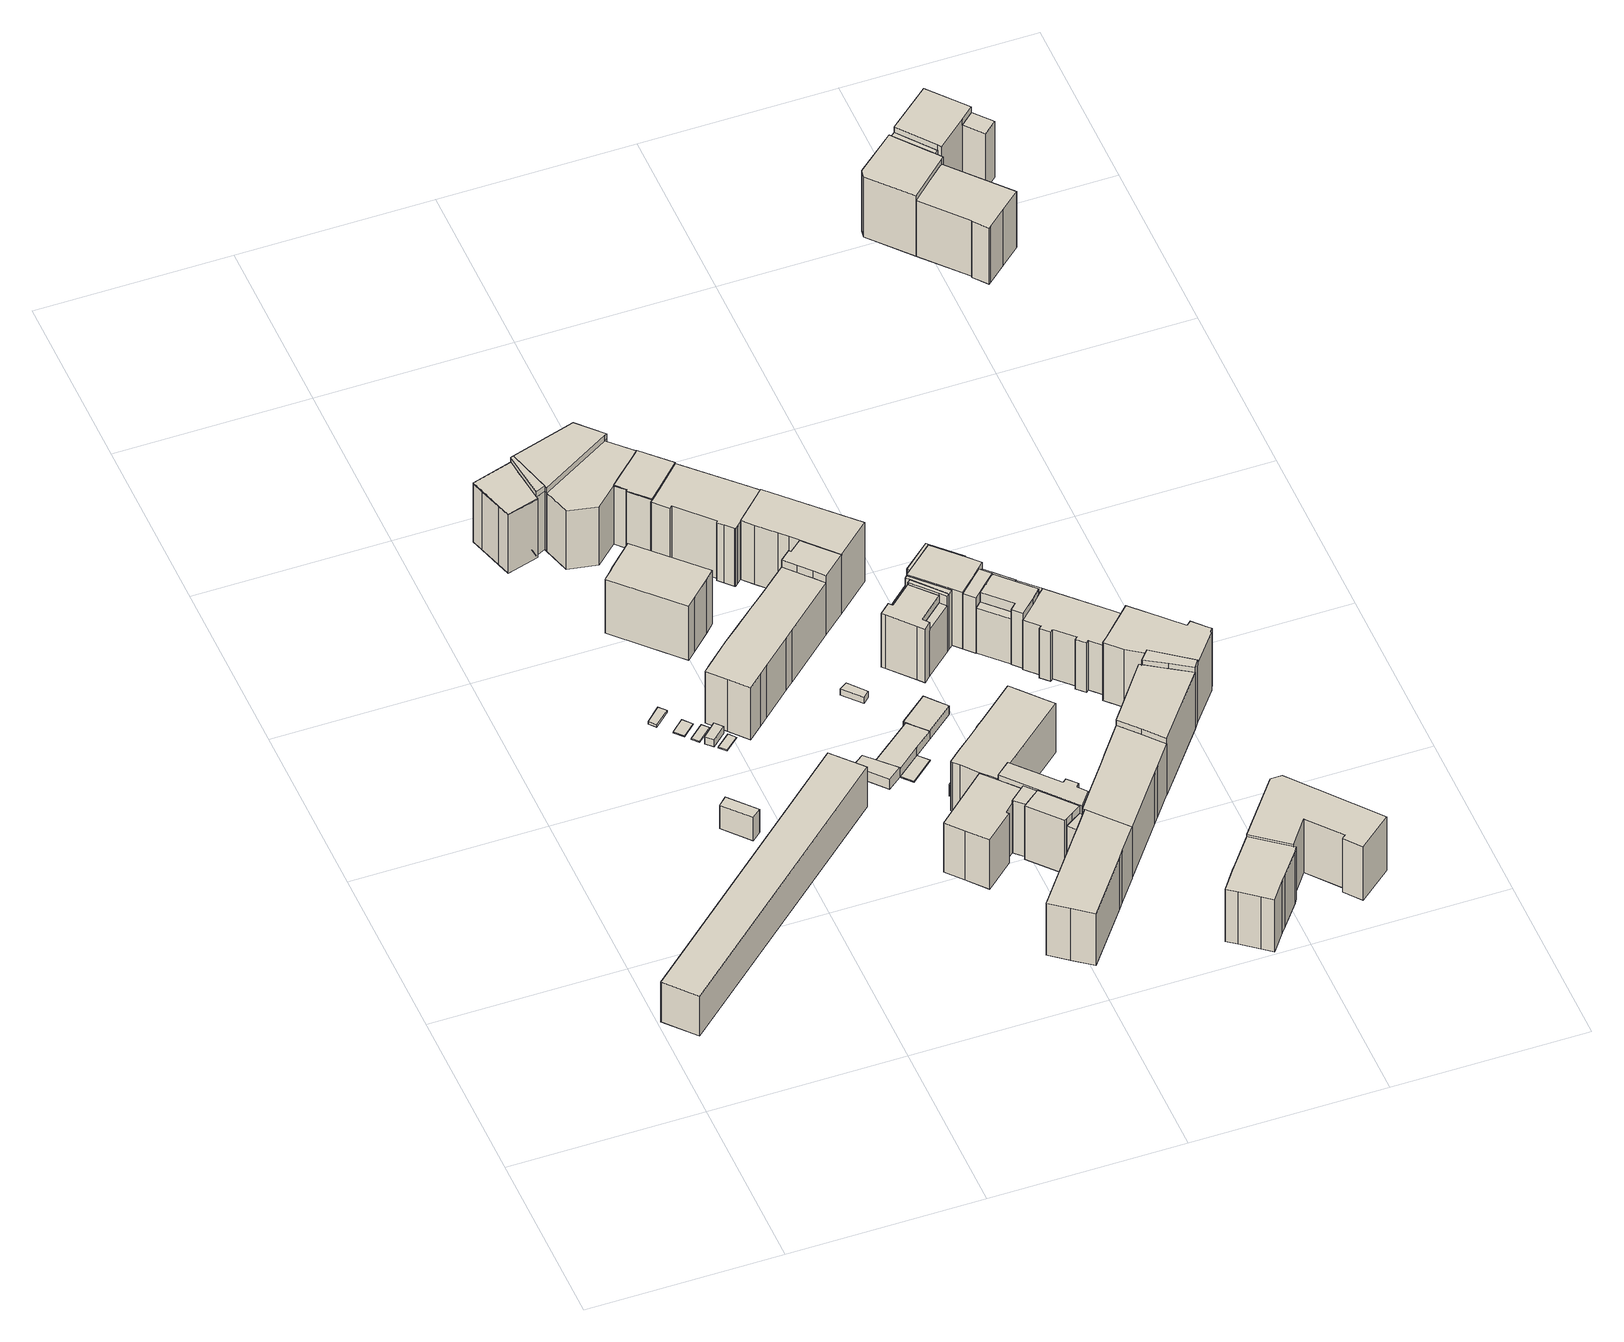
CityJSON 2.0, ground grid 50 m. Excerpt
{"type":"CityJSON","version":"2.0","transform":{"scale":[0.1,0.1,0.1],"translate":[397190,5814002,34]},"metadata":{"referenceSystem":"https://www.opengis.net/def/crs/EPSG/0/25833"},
"CityObjects":{
"building1":{"type":"Building","attributes":{"Gemeindeschluessel":"11000009","BezugspunktDach":"2200","function":"31001_1010","measuredHeight":13.05,"storeysAboveGround":4},"address":[{"country":"Germany","locality":"Berlin","thoroughfareNumber":"5, 6, 7, 8, 9","thoroughfareName":"Ludwig-Klapp-Straße"}],"geometry":[{"type":"Solid","lod":"1","boundaries":[[[[0,1,2,3]],[[4,5,6,7]],[[4,7,3,2]],[[5,4,2,1]],[[6,5,1,0]],[[7,6,0,3]]]]}]},
"building2":{"type":"Building","attributes":{"Gemeindeschluessel":"11000009","BezugspunktDach":"2200","function":"31001_2140","measuredHeight":7.54,"storeysAboveGround":1},"address":[{"country":"Germany","locality":"Berlin","thoroughfareNumber":"5 (1)","thoroughfareName":"Ludwig-Klapp-Straße"}],"geometry":[{"type":"Solid","lod":"1","boundaries":[[[[8,9,10,11]],[[12,13,14,15]],[[12,15,11,10]],[[13,12,10,9]],[[14,13,9,8]],[[15,14,8,11]]]]}]},
"building3":{"type":"Building","attributes":{"Gemeindeschluessel":"11000009","BezugspunktDach":"2200","function":"31001_2463","measuredHeight":1.37,"storeysAboveGround":1},"address":[{"country":"Germany","locality":"Berlin","thoroughfareNumber":"4 (5)","thoroughfareName":"Ekkehardstraße"}],"geometry":[{"type":"Solid","lod":"1","boundaries":[[[[16,17,18,19]],[[20,21,22,23]],[[20,23,19,18]],[[21,20,18,17]],[[22,21,17,16]],[[23,22,16,19]]]]}]},
"building4":{"type":"Building","attributes":{"Gemeindeschluessel":"11000009","BezugspunktDach":"2200","function":"31001_2463","measuredHeight":0.17,"storeysAboveGround":1},"address":[{"country":"Germany","locality":"Berlin","thoroughfareNumber":"4 (4)","thoroughfareName":"Ekkehardstraße"}],"geometry":[{"type":"Solid","lod":"1","boundaries":[[[[24,25,26,27]],[[28,29,30,31]],[[28,31,27,26]],[[29,28,26,25]],[[30,29,25,24]],[[31,30,24,27]]]]}]},
"building5":{"type":"Building","attributes":{"Gemeindeschluessel":"11000009","BezugspunktDach":"2200","function":"31001_2463","measuredHeight":0.26,"storeysAboveGround":1},"address":[{"country":"Germany","locality":"Berlin","thoroughfareNumber":"4 (3)","thoroughfareName":"Ekkehardstraße"}],"geometry":[{"type":"Solid","lod":"1","boundaries":[[[[32,33,34,35]],[[36,37,38,39]],[[36,39,35,34]],[[37,36,34,33]],[[38,37,33,32]],[[39,38,32,35]]]]}]},
"building6":{"type":"Building","attributes":{"Gemeindeschluessel":"11000009","BezugspunktDach":"2200","function":"31001_2463","measuredHeight":2.18,"storeysAboveGround":1},"address":[{"country":"Germany","locality":"Berlin","thoroughfareNumber":"4 (2)","thoroughfareName":"Ekkehardstraße"}],"geometry":[{"type":"Solid","lod":"1","boundaries":[[[[40,41,42,43]],[[44,45,46,47]],[[44,47,43,42]],[[45,44,42,41]],[[46,45,41,40]],[[47,46,40,43]]]]}]},
"building7":{"type":"Building","attributes":{"Gemeindeschluessel":"11000009","BezugspunktDach":"2200","function":"31001_2463","measuredHeight":0.309,"storeysAboveGround":1},"address":[{"country":"Germany","locality":"Berlin","thoroughfareNumber":"4 (1)","thoroughfareName":"Ekkehardstraße"}],"geometry":[{"type":"Solid","lod":"1","boundaries":[[[[48,49,50,51]],[[52,53,54,55]],[[52,55,51,50]],[[53,52,50,49]],[[54,53,49,48]],[[55,54,48,51]]]]}]},
"building8":{"type":"Building","attributes":{"Gemeindeschluessel":"11000009","BezugspunktDach":"2200","function":"31001_1010","measuredHeight":19.12,"storeysAboveGround":4},"address":[{"country":"Germany","locality":"Berlin","thoroughfareNumber":"5 (1)","thoroughfareName":"Ekkehardstraße"}],"geometry":[{"type":"Solid","lod":"1","boundaries":[[[[56,57,58,59,60,61,62,63,64]],[[65,66,67,68,69,70,71,72,73]],[[65,73,64,63]],[[66,65,63,62]],[[67,66,62,61]],[[68,67,61,60]],[[69,68,60,59]],[[70,69,59,58]],[[71,70,58,57]],[[72,71,57,56]],[[73,72,56,64]]]]}]},
"building9":{"type":"Building","attributes":{"Gemeindeschluessel":"11000009","function":"31001_1010"},"address":[{"country":"Germany","locality":"Berlin","thoroughfareNumber":"6","thoroughfareName":"Ekkehardstraße"},{"country":"Germany","locality":"Berlin","thoroughfareNumber":"1","thoroughfareName":"Mosischstraße"}],"children":["building9-1","building9-2","building9-3","building9-4","building9-5"]},
"building9-1":{"type":"BuildingPart","attributes":{"BezugspunktDach":"2200","measuredHeight":19.07,"storeysAboveGround":4},"parents":["building9"],"geometry":[{"type":"MultiSurface","lod":"1","boundaries":[[[74,75,76,77,78,79,80,81,82,83,84,85,86,87,88,89,90,91,92,93,94,95,96],[97,98,78]],[[99,100,101,102,103,104,105,106,107,108,109,110,111,112,113,114,115,116,117,118,119,120,121],[122,123,116]],[[99,121,96,95]],[[100,99,95,94]],[[101,100,94,93]],[[102,101,93,92]],[[103,102,92,91]],[[104,103,91,90]],[[105,104,90,89]],[[106,105,89,88]],[[107,106,88,87]],[[108,107,87,86]],[[109,108,86,85]],[[110,109,85,84]],[[111,110,84,83]],[[112,111,83,82]],[[113,112,82,81]],[[114,113,81,80]],[[116,115,79,78]],[[117,116,78,77]],[[118,117,77,76]],[[119,118,76,75]],[[120,119,75,74]],[[121,120,74,96]],[[116,123,97,123,124]],[[115,114,80,79]],[[124,123,125,122]]]}]},
"building9-2":{"type":"BuildingPart","attributes":{"BezugspunktDach":"2200","measuredHeight":20.8,"storeysAboveGround":4},"parents":["building9"],"geometry":[{"type":"MultiSurface","lod":"1","boundaries":[[[126,127,128,129,130,131,132,133,134]],[[99,135,123,116,117,118,119,120,121]],[[99,121,134,133]],[[97,123,131,97,78]],[[117,116,130,129]],[[118,117,129,128]],[[119,118,128,127]],[[120,119,127,126]],[[121,120,126,134]],[[135,99,133,132]],[[123,122,98,97]],[[97,98,122,136,135,132,131]],[[123,97,78,116,137]],[[97,131,130,78]]]}]},
"building9-3":{"type":"BuildingPart","attributes":{"BezugspunktDach":"2200","measuredHeight":20.82,"storeysAboveGround":4},"parents":["building9"],"geometry":[{"type":"MultiSurface","lod":"1","boundaries":[[[138,139,140,141]],[[100,115,116,99]],[[100,99,141,140]],[[116,115,139,138]],[[133,132,135,99,122,135,132,131,130,138,141]],[[100,140,139,115]],[[142,123,97,98,122]],[[116,78,97,123]],[[99,135,132,133]],[[98,97,131,132,135,122]],[[78,130,131,97]]]}]},
"building9-4":{"type":"BuildingPart","attributes":{"BezugspunktDach":"2200","measuredHeight":20.84,"storeysAboveGround":4},"parents":["building9"],"geometry":[{"type":"Solid","lod":"1","boundaries":[[[[139,143,144,145,146,140]],[[101,102,103,114,115,100]],[[101,100,140,146]],[[102,101,146,145]],[[103,102,145,144]],[[114,103,144,143]],[[115,114,143,139]],[[100,140,139,140]],[[115,139,140,100]]]]}]},
"building9-5":{"type":"BuildingPart","attributes":{"BezugspunktDach":"2200","measuredHeight":20.68,"storeysAboveGround":4},"parents":["building9"],"geometry":[{"type":"Solid","lod":"1","boundaries":[[[[147,148,149,150,151,152,153,154,155,156]],[[157,158,104,105,106,107,108,109,110,111]],[[157,111,156,155]],[[158,157,155,154]],[[104,158,154,153]],[[105,104,153,152]],[[106,105,152,151]],[[107,106,151,150]],[[108,107,150,149]],[[109,108,149,148]],[[110,109,148,147]],[[111,110,147,156]]]]}]},
"building10":{"type":"Building","attributes":{"Gemeindeschluessel":"11000009","function":"31001_1010"},"address":[{"country":"Germany","locality":"Berlin","thoroughfareNumber":"94","thoroughfareName":"Baumschulenstraße"}],"children":["building10-1","building10-2","building10-3","building10-4","building10-5"]},
"building10-1":{"type":"BuildingPart","attributes":{"BezugspunktDach":"2200","measuredHeight":18.82,"storeysAboveGround":4},"parents":["building10"],"geometry":[{"type":"MultiSurface","lod":"1","boundaries":[[[159,160,161,162,163,164,165,166,167,168,169]],[[170,171,172,173,174,175,176,177,178,179,180]],[[170,180,169,168]],[[171,170,168,167]],[[172,171,167,166]],[[173,181,182,166,165]],[[174,173,165,164]],[[175,174,164,163]],[[176,175,163,162]],[[177,176,162,161]],[[178,177,161,160]],[[179,178,160,159]],[[180,179,159,169]],[[182,181,173,172]]]}]},
"building10-2":{"type":"BuildingPart","attributes":{"BezugspunktDach":"2200","measuredHeight":15.06,"storeysAboveGround":4},"parents":["building10"],"geometry":[{"type":"MultiSurface","lod":"1","boundaries":[[[182,181,183,184]],[[185,173,172,186]],[[173,185,183,181]],[[186,172,182,184]],[[185,187,188,183,189]],[[186,184,188,190,187]],[[172,173,181,182]]]}]},
"building10-3":{"type":"BuildingPart","attributes":{"BezugspunktDach":"2200","measuredHeight":18.97,"storeysAboveGround":4},"parents":["building10"],"geometry":[{"type":"MultiSurface","lod":"1","boundaries":[[[191,192,193,194,195,196,197,198]],[[199,200,201,185,187,186,202,203]],[[199,203,198,197]],[[204,205,197,196]],[[201,206,204,200,196,195]],[[185,201,195,194]],[[188,183,185,194,193]],[[186,184,188,193,192]],[[202,186,192,191]],[[203,202,191,198]],[[200,199,205,204]],[[200,204,206,201,207]],[[187,185,183,188]],[[187,188,184,186]]]}]},
"building10-4":{"type":"BuildingPart","attributes":{"BezugspunktDach":"2200","measuredHeight":18.23,"storeysAboveGround":4},"parents":["building10"],"geometry":[{"type":"Solid","lod":"1","boundaries":[[[[208,209,210,211,212,213,214,215,216,217]],[[218,219,220,221,222,223,224,225,226,227]],[[218,227,217,216]],[[219,218,216,215]],[[220,219,215,214]],[[221,220,214,213]],[[223,222,212,211]],[[224,223,211,210]],[[225,224,210,209]],[[226,225,209,208]],[[227,226,208,217]],[[222,221,213,212]]]]}]},
"building10-5":{"type":"BuildingPart","attributes":{"BezugspunktDach":"2200","measuredHeight":17.92,"storeysAboveGround":4},"parents":["building10"],"geometry":[{"type":"MultiSurface","lod":"1","boundaries":[[[205,206,228,229]],[[221,201,199,222]],[[213,212,230,229,228]],[[201,221,228,206]],[[222,199,205,229]],[[221,222,230,212,213]],[[231,200,204,205,199]],[[201,206,204,232,200]]]}]},
"building11":{"type":"Building","attributes":{"Gemeindeschluessel":"11000009","function":"31001_1010"},"address":[{"country":"Germany","locality":"Berlin","thoroughfareNumber":"4","thoroughfareName":"Ekkehardstraße"},{"country":"Germany","locality":"Berlin","thoroughfareNumber":"1, 2, 3, 4","thoroughfareName":"Ludwig-Klapp-Straße"}],"children":["building11-1","building11-2","building11-3"]},
"building11-1":{"type":"BuildingPart","attributes":{"BezugspunktDach":"2200","measuredHeight":21.05,"storeysAboveGround":5},"parents":["building11"],"geometry":[{"type":"MultiSurface","lod":"1","boundaries":[[[233,234,235,236,237,238,239,240]],[[241,242,243,244,245,246,247,248]],[[241,248,240,239]],[[242,241,239,238]],[[243,242,238,237]],[[244,249,250,251,252,237,236]],[[245,244,236,235]],[[246,245,235,234]],[[247,246,234,233]],[[248,247,233,240]],[[253,250,249,244,254]],[[255,251,250,253,256]],[[243,257,252,251,255]]]}]},
"building11-2":{"type":"BuildingPart","attributes":{"BezugspunktDach":"2200","measuredHeight":21.02,"storeysAboveGround":5},"parents":["building11"],"geometry":[{"type":"MultiSurface","lod":"1","boundaries":[[[258,259,260,252,251,250,249,261,262,263]],[[264,265,244,253,255,243,266,267,268,269]],[[264,269,263,262]],[[265,264,262,261]],[[244,265,261,249]],[[266,243,252,260]],[[270,271,260,259]],[[272,273,270,259,258]],[[268,267,274]],[[275,272,268,269,268,258,263]],[[253,244,249,250]],[[255,276,253,250,251]],[[243,255,251,252]],[[267,266,271,270]],[[268,274,273,272]],[[274,267,270,273]],[[269,268,272,275]]]}]},
"building11-3":{"type":"BuildingPart","attributes":{"BezugspunktDach":"2200","measuredHeight":19.92,"storeysAboveGround":5},"parents":["building11"],"geometry":[{"type":"MultiSurface","lod":"1","boundaries":[[[277,278,279,280,281,282,271,273,275,283,284,285,286,287,288,289]],[[290,291,292,293,294,295,269,274,266,296,297,298,299,300,301,302]],[[290,302,289,288]],[[291,290,288,287]],[[292,291,287,286]],[[293,292,286,285]],[[294,293,285,284]],[[295,294,284,283]],[[269,295,283,275]],[[296,266,271,282]],[[297,296,282,281]],[[298,297,281,280]],[[299,298,280,279]],[[300,299,279,278]],[[301,300,278,277]],[[302,301,277,289]],[[274,268,272,273]],[[269,275,272,268]],[[267,270,271,266]],[[274,273,270,267]]]}]},
"building12":{"type":"Building","attributes":{"Gemeindeschluessel":"11000009","function":"31001_2120"},"address":[{"country":"Germany","locality":"Berlin","thoroughfareNumber":"95 (3)","thoroughfareName":"Baumschulenstraße"}],"children":["building12-1","building12-2","building12-3","building12-4"]},
"building12-1":{"type":"BuildingPart","attributes":{"BezugspunktDach":"2200","measuredHeight":3.34,"storeysAboveGround":1},"parents":["building12"],"geometry":[{"type":"MultiSurface","lod":"1","boundaries":[[[303,304,305,306,307,308,309,310]],[[311,312,313,314,315,316,317,318]],[[311,318,310,309]],[[311,319,312]],[[314,313,307,306]],[[320,321,306,305]],[[316,315,305,304]],[[312,319,322,308]],[[309,322,319,311]],[[312,308,307,313,323]],[[315,314,321,320]],[[317,316,304,303]],[[318,317,303,310]]]}]},
"building12-2":{"type":"BuildingPart","attributes":{"BezugspunktDach":"2200","measuredHeight":0.183,"storeysAboveGround":1},"parents":["building12"],"geometry":[{"type":"Solid","lod":"1","boundaries":[[[[324,325,321,320]],[[314,326,327,315]],[[326,314,321,325]],[[327,326,325,324]],[[315,327,324,320]],[[314,315,320,321]]]]}]},
"building12-3":{"type":"BuildingPart","attributes":{"BezugspunktDach":"2200","measuredHeight":3.18,"storeysAboveGround":1},"parents":["building12"],"geometry":[{"type":"MultiSurface","lod":"1","boundaries":[[[328,329,330,331,332,333,334]],[[335,336,337,313,319,311,338]],[[335,338,334,333]],[[336,335,333,332]],[[337,336,332,331]],[[313,337,331,330]],[[322,308,307,330,329]],[[339,309,322,319,329,328]],[[338,311,328,334]],[[319,312,308,322]],[[307,308,312,313]],[[311,340,319,322,309,339]]]}]},
"building12-4":{"type":"BuildingPart","attributes":{"BezugspunktDach":"2200","measuredHeight":3.22,"storeysAboveGround":1},"parents":["building12"],"geometry":[{"type":"MultiSurface","lod":"1","boundaries":[[[341,342,343,344]],[[345,316,346,347]],[[345,347,344,343]],[[316,304,303,310,318,345,343,342]],[[346,316,342,341]],[[347,346,341,344]],[[317,303,304,316]],[[318,310,303,317]]]}]},
"building13":{"type":"Building","attributes":{"Gemeindeschluessel":"11000009","BezugspunktDach":"2200","function":"31001_2143","measuredHeight":4.21,"storeysAboveGround":1},"address":[{"country":"Germany","locality":"Berlin","thoroughfareNumber":"95 (2)","thoroughfareName":"Baumschulenstraße"}],"geometry":[{"type":"Solid","lod":"1","boundaries":[[[[348,349,350,351]],[[352,353,354,355]],[[352,355,351,350]],[[353,352,350,349]],[[354,353,349,348]],[[355,354,348,351]]]]}]},
"building14":{"type":"Building","attributes":{"Gemeindeschluessel":"11000009","BezugspunktDach":"2200","function":"31001_2463","measuredHeight":2.03,"storeysAboveGround":1},"address":[{"country":"Germany","locality":"Berlin","thoroughfareNumber":"95 (4)","thoroughfareName":"Baumschulenstraße"}],"geometry":[{"type":"Solid","lod":"1","boundaries":[[[[356,357,358,359]],[[360,361,362,363]],[[360,363,359,358]],[[361,360,358,357]],[[362,361,357,356]],[[363,362,356,359]]]]}]},
"building15":{"type":"Building","attributes":{"Gemeindeschluessel":"11000009","BezugspunktDach":"2200","function":"31001_1010","measuredHeight":21.45,"storeysAboveGround":4},"address":[{"country":"Germany","locality":"Berlin","thoroughfareNumber":"5","thoroughfareName":"Ekkehardstraße"}],"geometry":[{"type":"Solid","lod":"1","boundaries":[[[[364,365,366,367,368,369,370,371,372,373,374,375,376,377,378,379,380]],[[381,382,383,384,385,386,387,388,389,390,391,392,393,394,395,396,397]],[[381,397,380,379]],[[382,381,379,378]],[[383,382,378,377]],[[384,383,377,376]],[[385,384,376,375]],[[386,385,375,374]],[[387,386,374,373]],[[388,387,373,372]],[[389,388,372,371]],[[390,389,371,370]],[[391,390,370,369]],[[392,391,369,368]],[[393,392,368,367]],[[394,393,367,366]],[[395,394,366,365]],[[396,395,365,364]],[[397,396,364,380]]]]}]},
"building16":{"type":"Building","attributes":{"Gemeindeschluessel":"11000009","BezugspunktDach":"2200","function":"31001_1010","measuredHeight":17.58,"storeysAboveGround":4},"address":[{"country":"Germany","locality":"Berlin","thoroughfareNumber":"95 (1)","thoroughfareName":"Baumschulenstraße"}],"geometry":[{"type":"Solid","lod":"1","boundaries":[[[[398,399,400,401,402,403,404,405,406,407,408,409,410,411,412]],[[354,353,413,414,415,416,417,418,419,420,421,422,423,424,425]],[[354,425,412,411]],[[353,354,411,410]],[[413,353,410,409]],[[414,413,409,408]],[[415,414,408,407]],[[416,415,407,406]],[[417,416,406,405]],[[418,417,405,404]],[[419,418,404,403]],[[420,419,403,402]],[[421,420,402,401]],[[422,421,401,400]],[[423,422,400,399]],[[424,423,399,398]],[[425,424,398,412]]]]}]},
"building17":{"type":"Building","attributes":{"Gemeindeschluessel":"11000009","function":"31001_1010"},"address":[{"country":"Germany","locality":"Berlin","thoroughfareNumber":"95","thoroughfareName":"Baumschulenstraße"}],"children":["building17-1","building17-2","building17-3"]},
"building17-1":{"type":"BuildingPart","attributes":{"BezugspunktDach":"2200","measuredHeight":17.81,"storeysAboveGround":4},"parents":["building17"],"geometry":[{"type":"Solid","lod":"1","boundaries":[[[[426,427,428,429,430,431,432,433,434,435,436,437,438]],[[439,440,441,442,443,444,445,446,447,448,449,450,451]],[[440,439,437,436]],[[441,440,436,435]],[[442,441,435,434]],[[443,442,434,433]],[[444,443,433,432]],[[445,444,432,431]],[[446,445,431,430]],[[447,446,430,429]],[[448,447,429,428]],[[449,448,428,427]],[[450,449,427,426]],[[451,450,426,438]],[[451,438,437,439]]]]}]},
"building17-2":{"type":"BuildingPart","attributes":{"BezugspunktDach":"2200","measuredHeight":17.52,"storeysAboveGround":4},"parents":["building17"],"geometry":[{"type":"MultiSurface","lod":"1","boundaries":[[[452,453,454,455,456,457,458,459,460,461]],[[462,463,464,465,466,467,468,439,451,469]],[[462,469,461,460]],[[463,462,460,459]],[[464,463,459,458]],[[470,471,458,457]],[[472,473,470,457,456]],[[474,465,475]],[[467,466,456,455]],[[468,467,455,454]],[[439,468,454,453]],[[438,437,439,453,452]],[[469,451,452,461]],[[476,465,464,471,470]],[[477,466,474,475,473,472]],[[475,465,470,473]],[[451,439,437,438]]]}]},
"building17-3":{"type":"BuildingPart","attributes":{"BezugspunktDach":"2200","measuredHeight":16.01,"storeysAboveGround":4},"parents":["building17"],"geometry":[{"type":"MultiSurface","lod":"1","boundaries":[[[470,473,472,478,479,480,481,471]],[[463,482,483,484,466,475,465,464]],[[463,464,471,481]],[[482,463,481,480]],[[483,482,480,479]],[[484,483,479,478]],[[466,484,478,472]],[[475,466,472,473]],[[475,473,470,465]],[[485,465,486,470,471,464]]]}]},
"building18":{"type":"Building","attributes":{"Gemeindeschluessel":"11000009","BezugspunktDach":"2200","function":"31001_1010","measuredHeight":17.65,"storeysAboveGround":4},"address":[{"country":"Germany","locality":"Berlin","thoroughfareNumber":"12","thoroughfareName":"Baumschulenstraße"}],"geometry":[{"type":"Solid","lod":"1","boundaries":[[[[487,488,489,490,491,492,493,494,495,496,497,498,499,500]],[[501,502,503,504,505,506,507,508,509,510,511,512,513,514]],[[501,514,500,499]],[[502,501,499,498]],[[503,502,498,497]],[[504,503,497,496]],[[505,504,496,495]],[[506,505,495,494]],[[507,506,494,493]],[[508,507,493,492]],[[509,508,492,491]],[[510,509,491,490]],[[511,510,490,489]],[[512,511,489,488]],[[513,512,488,487]],[[514,513,487,500]]]]}]},
"building19":{"type":"Building","attributes":{"Gemeindeschluessel":"11000009","function":"31001_1120"},"address":[{"country":"Germany","locality":"Berlin","thoroughfareNumber":"3","thoroughfareName":"Ekkehardstraße"}],"children":["building19-1","building19-2","building19-3","building19-4","building19-5","building19-6","building19-7","building19-8","building19-9","building19-10","building19-11","building19-12"]},
"building19-1":{"type":"BuildingPart","attributes":{"BezugspunktDach":"2200","measuredHeight":20.08,"storeysAboveGround":5},"parents":["building19"],"geometry":[{"type":"MultiSurface","lod":"1","boundaries":[[[515,516,517,518,519,520,521,522,523]],[[524,525,526,527,528,529,530,531,532]],[[524,532,523,522]],[[533,534,535,522,521]],[[525,524,536,537]],[[526,525,521,520],[537,538,539,534]],[[527,526,520,519]],[[528,527,519,518],[540,541,542,543]],[[544,545,528,518,517]],[[546,547,548,544,517,516]],[[531,530,516,515]],[[549,550,551,515,523]],[[537,536,535,534,533]],[[539,538,537,534]],[[542,541,540,543]],[[529,528,545,544]],[[530,552,548,547,546]],[[553,529,544,548,552]],[[532,531,551,550,549]]]}]},
"building19-2":{"type":"BuildingPart","attributes":{"BezugspunktDach":"2200","measuredHeight":14.85,"storeysAboveGround":5},"parents":["building19"],"geometry":[{"type":"MultiSurface","lod":"1","boundaries":[[[554,555,556,557]],[[558,559,560,561]],[[561,560,554,557]],[[558,561,557,556]],[[559,558,556,555]],[[560,559,562,555,554]]]}]},
"building19-3":{"type":"BuildingPart","attributes":{"BezugspunktDach":"2200","measuredHeight":15.1,"storeysAboveGround":5},"parents":["building19"],"geometry":[{"type":"MultiSurface","lod":"1","boundaries":[[[563,564,565,566]],[[567,568,569,570]],[[569,568,564,563]],[[571,567,570,566,565]],[[567,565,564,568]],[[572,570,569,563,566]]]}]},
"building19-4":{"type":"BuildingPart","attributes":{"BezugspunktDach":"2200","measuredHeight":17.43,"storeysAboveGround":5},"parents":["building19"],"geometry":[{"type":"Solid","lod":"1","boundaries":[[[[535,534,539,573,574,575]],[[576,577,538,537,536,578]],[[576,578,575,574]],[[577,576,574,573]],[[538,577,573,539]],[[578,536,535,575]],[[538,539,534,537]],[[536,537,534,535]]]]}]},
"building19-5":{"type":"BuildingPart","attributes":{"BezugspunktDach":"2200","measuredHeight":20.56,"storeysAboveGround":5},"parents":["building19"],"geometry":[{"type":"MultiSurface","lod":"1","boundaries":[[[579,580,581,582,583,584,585,586,587]],[[588,589,590,591,592,593,594,595,596]],[[597,598,585,584]],[[590,589,599,600]],[[591,590,584,583],[591,601,602,590]],[[592,591,583,582]],[[593,592,582,581]],[[594,593,581,580]],[[595,594,560,559,555,554,580,579]],[[596,595,559,558,556,555,603,579,587]],[[588,604,605,586]],[[587,605,604,596]],[[588,586,585,589]],[[600,599,598,597]],[[601,591,590,602]],[[554,555,559,560]],[[603,555,556,558,559]]]}]},
"building19-6":{"type":"BuildingPart","attributes":{"BezugspunktDach":"2200","measuredHeight":18.06,"storeysAboveGround":5},"parents":["building19"],"geometry":[{"type":"MultiSurface","lod":"1","boundaries":[[[606,607,551,550,608]],[[532,531,609,610,611]],[[532,611,608,550]],[[609,531,551,607]],[[612,613,606,608]],[[611,610,614,615,616]],[[531,532,550,551]],[[610,609,607,606]],[[616,615,614,613,612]]]}]},
"building19-7":{"type":"BuildingPart","attributes":{"BezugspunktDach":"2200","measuredHeight":18.06,"storeysAboveGround":5},"parents":["building19"],"geometry":[{"type":"MultiSurface","lod":"1","boundaries":[[[617,618,607,606,619]],[[610,609,568,567,620]],[[621,613,622,619,606]],[[610,620,623,615]],[[568,609,607,618]],[[565,564,568,567,624,567,568,618,617]],[[620,625,626,617,619]],[[615,623,622,613,621]],[[609,610,606,607]],[[624,567,568,564,565]],[[567,626,625,620]]]}]},
"building19-8":{"type":"BuildingPart","attributes":{"BezugspunktDach":"2200","measuredHeight":21.11,"storeysAboveGround":5},"parents":["building19"],"geometry":[{"type":"MultiSurface","lod":"1","boundaries":[[[627,628,629,630,545,548,547]],[[552,528,589,604,596,631,530]],[[589,528,542,545,630],[541,599,598,542]],[[605,586,632,586,585,589,630,629]],[[587,605,604,629,628]],[[557,556,558,561,631,596,628,627]],[[530,631,627,547]],[[552,530,547,548]],[[529,544,545,528]],[[552,548,544,529]],[[598,599,541,542]],[[604,588,586,605]],[[588,589,585,586,632]],[[596,633,604,605,587]],[[561,558,556,557]]]}]},
"building19-9":{"type":"BuildingPart","attributes":{"BezugspunktDach":"2200","measuredHeight":19.62,"storeysAboveGround":5},"parents":["building19"],"geometry":[{"type":"MultiSurface","lod":"1","boundaries":[[[634,635,636,637,638,626,625,639,640,641]],[[642,643,620,567,570,569,644,645,646,647]],[[642,647,641,640]],[[648,649,640,639]],[[643,642,650,651,652]],[[620,643,653,652,623,622,648,639,625]],[[570,567,654,567,570,566,565,626,638]],[[563,566,570,569,570,638,637]],[[644,569,637,636]],[[645,644,636,635]],[[646,645,635,634]],[[647,646,634,641]],[[652,651,650,649,648]],[[648,622,623,652,653]],[[620,625,626,567]],[[565,566,570,567,654]],[[569,570,566,563]]]}]},
"building19-10":{"type":"BuildingPart","attributes":{"BezugspunktDach":"2200","measuredHeight":17.04,"storeysAboveGround":5},"parents":["building19"],"geometry":[{"type":"MultiSurface","lod":"1","boundaries":[[[601,655,656,602]],[[657,658,591,590]],[[657,590,602,600,659]],[[658,657,656,655]],[[591,658,655,601]],[[659,600,602,656,660]],[[591,601,602,590]]]}]},
"building19-11":{"type":"BuildingPart","attributes":{"BezugspunktDach":"2200","measuredHeight":17.84,"storeysAboveGround":5},"parents":["building19"],"geometry":[{"type":"MultiSurface","lod":"1","boundaries":[[[597,661,543,542]],[[540,659,600,541]],[[659,540,543,661]],[[602,656,659,661,597]],[[540,541,542,543]],[[600,659,656,602]],[[600,597,598,599]],[[662,541,599,663,598,542]]]}]},
"building19-12":{"type":"BuildingPart","attributes":{"BezugspunktDach":"2200","measuredHeight":15.59,"storeysAboveGround":5},"parents":["building19"],"geometry":[{"type":"MultiSurface","lod":"1","boundaries":[[[648,613,612,649]],[[616,615,652,651]],[[616,651,649,612]],[[615,616,664,612,613]],[[615,665,613,622,623]],[[652,623,622,648]],[[651,652,648,649]]]}]},
"building20":{"type":"Building","attributes":{"Gemeindeschluessel":"11000009","BezugspunktDach":"2200","function":"31001_1010","measuredHeight":18.67,"storeysAboveGround":4},"address":[{"country":"Germany","locality":"Berlin","thoroughfareNumber":"2","thoroughfareName":"Ekkehardstraße"}],"geometry":[{"type":"Solid","lod":"1","boundaries":[[[[666,667,668,669,670,671,672,673,674,675,676,677,678,679,680]],[[681,682,683,684,685,686,687,688,689,690,691,692,693,694,695]],[[681,695,680,679]],[[682,681,679,678]],[[683,682,678,677]],[[684,683,677,676]],[[685,684,676,675]],[[686,685,675,674]],[[687,686,674,673]],[[688,687,673,672]],[[689,688,672,671]],[[690,689,671,670]],[[691,690,670,669]],[[692,691,669,668]],[[693,692,668,667]],[[694,693,667,666]],[[695,694,666,680]]]]}]},
"building21":{"type":"Building","attributes":{"Gemeindeschluessel":"11000009","BezugspunktDach":"2200","function":"31001_1010","measuredHeight":17.64,"storeysAboveGround":4},"address":[{"country":"Germany","locality":"Berlin","thoroughfareNumber":"11","thoroughfareName":"Baumschulenstraße"},{"country":"Germany","locality":"Berlin","thoroughfareNumber":"1","thoroughfareName":"Behringstraße"}],"geometry":[{"type":"Solid","lod":"1","boundaries":[[[[696,697,698,699,700,701,702,703,704]],[[705,706,707,708,709,710,711,712,713]],[[705,713,704,703]],[[706,705,703,702]],[[707,706,702,701]],[[708,707,701,700]],[[709,708,700,699]],[[710,709,699,698]],[[711,710,698,697]],[[712,711,697,696]],[[713,712,696,704]]]]}]},
"building22":{"type":"Building","attributes":{"Gemeindeschluessel":"11000009","function":"31001_1010"},"address":[{"country":"Germany","locality":"Berlin","thoroughfareNumber":"96","thoroughfareName":"Baumschulenstraße"},{"country":"Germany","locality":"Berlin","thoroughfareNumber":"1","thoroughfareName":"Ekkehardstraße"}],"children":["building22-1","building22-2","building22-3","building22-4"]},
"building22-1":{"type":"BuildingPart","attributes":{"BezugspunktDach":"2200","measuredHeight":19.09,"storeysAboveGround":4},"parents":["building22"],"geometry":[{"type":"MultiSurface","lod":"1","boundaries":[[[714,715,716,717,718,719,720,721,722,723,724,725,726]],[[727,728,729,730,731,732,733,734,735,736,737,738,739]],[[727,739,726,725]],[[728,727,725,724]],[[729,728,724,723]],[[730,729,730,740,741,723,722]],[[731,730,722,721],[730,731,742,740]],[[743,742,744,721,720]],[[733,732,720,719]],[[734,733,719,718]],[[735,734,718,717]],[[736,735,717,716]],[[738,737,715,714]],[[739,738,714,726]],[[741,740,730,729]],[[742,731,730,740]],[[732,731,744,742,743]],[[737,745,746,715]],[[736,716,746,745]]]}]},
"building22-2":{"type":"BuildingPart","attributes":{"BezugspunktDach":"2200","measuredHeight":19.3,"storeysAboveGround":4},"parents":["building22"],"geometry":[{"type":"MultiSurface","lod":"1","boundaries":[[[747,748,749,750,751,752,753]],[[754,755,756,757,758,759,760]],[[754,760,753,752]],[[755,754,752,751]],[[758,757,749,748]],[[759,758,748,747]],[[760,759,747,753]],[[756,755,761,751,750]],[[757,762,763,749]],[[756,750,763,762]]]}]},
"building22-3":{"type":"BuildingPart","attributes":{"BezugspunktDach":"2200","measuredHeight":24.02,"storeysAboveGround":4},"parents":["building22"],"geometry":[{"type":"MultiSurface","lod":"1","boundaries":[[[764,765,766,767,768,769]],[[737,745,736,757,762,755]],[[737,755,769,768]],[[746,715,737,768,767]],[[716,746,745,767,766]],[[757,736,766,765]],[[763,749,765,764]],[[770,751,750,763,764,769]],[[745,737,715,746]],[[736,745,746,716]],[[762,757,749,763]],[[755,756,750,751,770]],[[763,750,756,762]]]}]},
"building22-4":{"type":"BuildingPart","attributes":{"BezugspunktDach":"2200","measuredHeight":4.43,"storeysAboveGround":4},"parents":["building22"],"geometry":[{"type":"MultiSurface","lod":"1","boundaries":[[[740,742,743,771,772,773,774,741]],[[775,776,777,778,732,731,730,729]],[[775,729,741,774]],[[776,775,774,773]],[[777,776,773,772]],[[778,777,772,771]],[[732,778,771,743]],[[732,779,743,742,731]],[[730,731,742,740]],[[730,740,741,729]]]}]},
"building23":{"type":"Building","attributes":{"Gemeindeschluessel":"11000009","function":"31001_1010"},"address":[{"country":"Germany","locality":"Berlin","thoroughfareNumber":"5, 5A","thoroughfareName":"Stormstraße"},{"country":"Germany","locality":"Berlin","thoroughfareNumber":"5","thoroughfareName":"Trojanstraße"}],"children":["building23-1","building23-2","building23-3","building23-4","building23-5"]},
"building23-1":{"type":"BuildingPart","attributes":{"BezugspunktDach":"2200","measuredHeight":20.37,"storeysAboveGround":4},"parents":["building23"],"geometry":[{"type":"MultiSurface","lod":"1","boundaries":[[[780,781,782,783,784,785,786,787,788]],[[789,790,791,792,793,794,795,796,797]],[[791,790,786,785]],[[792,791,785,784]],[[793,792,784,783]],[[794,793,783,782]],[[795,794,782,781]],[[796,795,781,780]],[[797,796,780,788]],[[789,797,788,787]],[[789,787,786,790,798]]]}]},
"building23-2":{"type":"BuildingPart","attributes":{"BezugspunktDach":"2200","measuredHeight":19.71,"storeysAboveGround":4},"parents":["building23"],"geometry":[{"type":"MultiSurface","lod":"1","boundaries":[[[799,800,801,802,803,804,805]],[[806,807,808,809,790,797,810]],[[806,810,805,804]],[[807,806,804,803]],[[811,812,813,808,814,813,812,815,816,817,803,802]],[[809,808,802,801]],[[790,809,801,800]],[[788,787,786,790,800,799]],[[810,797,799,805]],[[808,813,812,811]],[[818,815,812,813,814]],[[819,818,807,817,816,815]],[[797,789,787,788]],[[789,790,786,787]]]}]},
"building23-3":{"type":"BuildingPart","attributes":{"BezugspunktDach":"2200","measuredHeight":20.19,"storeysAboveGround":4},"parents":["building23"],"geometry":[{"type":"MultiSurface","lod":"1","boundaries":[[[815,812,811,820,821,822,823,816]],[[824,825,826,827,808,813,818,807]],[[824,807,816,823]],[[808,827,820,811]],[[825,824,823,822]],[[826,825,822,821]],[[826,821,820,827]],[[813,808,811,812]],[[818,813,812,815]],[[828,818,815,816,807]]]}]},
"building23-4":{"type":"BuildingPart","attributes":{"BezugspunktDach":"2200","measuredHeight":20.89,"storeysAboveGround":4},"parents":["building23"],"geometry":[{"type":"MultiSurface","lod":"1","boundaries":[[[829,830,831,832,833,834]],[[835,836,837,838,827,824]],[[835,824,834,833]],[[836,835,833,832]],[[839,840,832,831]],[[838,837,831,830]],[[827,838,830,829]],[[823,822,821,820,829,834]],[[837,836,840,839]],[[841,824,825,822,823]],[[825,826,821,822]],[[827,820,821,826]]]}]},
"building23-5":{"type":"BuildingPart","attributes":{"BezugspunktDach":"2200","measuredHeight":20.3,"storeysAboveGround":4},"parents":["building23"],"geometry":[{"type":"Solid","lod":"1","boundaries":[[[[842,843,840,839]],[[836,844,845,837]],[[844,836,840,843]],[[845,844,843,842]],[[837,845,842,839]],[[837,839,840,836]]]]}]}
},
"vertices":[
[73,231,139],[706,787,139],[638,863,139],[7,307,139],[638,863,9],[706,787,9],[73,231,9],[7,307,9],
[421,780,84],[444,800,84],[385,866,84],[363,846,84],[385,866,8],[444,800,8],[421,780,8],[363,846,8],
[349,1208,14],[388,1244,14],[372,1261,14],[334,1225,14],[372,1261,6],[388,1244,6],[349,1208,6],[334,1225,6],
[397,1155,9],[430,1185,9],[410,1208,9],[377,1177,9],[410,1208,7],[430,1185,7],[397,1155,7],[377,1177,7],
[423,1125,10],[461,1159,10],[446,1175,10],[408,1141,10],[446,1175,7],[461,1159,7],[423,1125,7],[408,1141,7],
[448,1099,30],[485,1132,30],[468,1151,30],[431,1116,30],[468,1151,8],[485,1132,8],[448,1099,8],[431,1116,8],
[471,1075,11],[507,1106,11],[492,1123,11],[456,1092,11],[492,1123,8],[507,1106,8],[471,1075,8],[456,1092,8],
[498,1386,180],[521,1409,180],[568,1454,180],[591,1477,180],[442,1630,180],[419,1608,180],[378,1568,180],[373,1562,180],[350,1540,180],[373,1562,4],[378,1568,4],[419,1608,4],[442,1630,4],[591,1477,4],[568,1454,4],[521,1409,4],[498,1386,4],[350,1540,4],
[184,1894,196],[202,1835,196],[212,1802,196],[294,1825,196],[293,1832,196],[319,1843,196],[321,1836,196],[341,1765,196],[418,1750,196],[474,1802,196],[497,1778,196],[494,1774,196],[540,1727,196],[566,1752,196],[611,1797,196],[633,1819,196],[565,1888,196],[508,1946,196],[514,1950,196],[455,2012,196],[287,1961,196],[280,1959,196],[174,1927,196],[290,1861,196],[287,1893,196],[280,1959,5],[287,1961,5],[455,2012,5],[514,1950,5],[508,1946,5],[565,1888,5],[633,1819,5],[611,1797,5],[566,1752,5],[540,1727,5],[494,1774,5],[497,1778,5],[474,1802,5],[418,1750,5],[341,1765,5],[321,1836,5],[319,1843,5],[293,1832,5],[294,1825,5],[212,1802,5],[202,1835,5],[184,1894,5],[174,1927,5],[287,1893,5],[290,1861,5],[289,1875,5],[288,1877,5],
[184,1894,198],[202,1835,198],[212,1802,198],[294,1825,198],[293,1832,198],[290,1861,198],[283,1923,198],[280,1959,198],[174,1927,198],[283,1923,5],[284,1915,5],[292,1842,5],
[293,1832,213],[319,1843,213],[287,1961,213],[280,1959,213],[289,1869,5],
[321,1836,213],[508,1946,213],[514,1950,213],[455,2012,213],
[497,1778,198],[494,1774,198],[540,1727,198],[566,1752,198],[611,1797,198],[633,1819,198],[565,1888,198],[543,1867,198],[496,1823,198],[474,1802,198],[496,1823,5],[543,1867,5],
[962,149,178],[1010,112,178],[1128,264,178],[1142,282,178],[1191,346,178],[1151,392,178],[1110,439,178],[1079,398,178],[1046,356,178],[1033,339,178],[915,186,178],[1033,339,9],[1046,356,9],[1079,398,9],[1110,439,9],[1151,392,9],[1191,346,9],[1142,282,9],[1128,264,9],[1010,112,9],[962,149,9],[915,186,9],[1110,439,159],[1079,398,159],
[1101,449,159],[1058,421,159],[1101,449,9],[1058,421,9],[1077,433,9],[1077,433,159],[1101,449,100],[1077,433,131],
[1052,417,183],[1058,421,183],[1077,433,183],[1101,449,183],[1029,532,183],[1006,514,183],[989,500,183],[983,495,183],[989,500,9],[1006,514,9],[1029,532,9],[1052,417,9],[983,495,9],[1006,514,181],[989,500,181],[1029,532,181],[1007,514,9],
[830,482,170],[872,433,170],[945,497,170],[940,504,170],[964,525,170],[1004,560,170],[967,603,170],[961,609,170],[929,645,170],[793,524,170],[929,645,9],[961,609,9],[967,603,9],[1004,560,9],[964,525,9],[940,504,9],[945,497,9],[872,433,9],[830,482,9],[793,524,9],
[1004,560,181],[964,525,181],[964,525,49],[1005,513,9],[1006,514,162],
[730,1561,198],[771,1518,198],[790,1498,198],[809,1479,198],[883,1400,198],[970,1477,198],[785,1666,198],[705,1588,198],[785,1666,5],[970,1477,5],[883,1400,5],[809,1479,5],[790,1498,5],[771,1518,5],[730,1561,5],[705,1588,5],[809,1479,197],[832,1454,197],[860,1424,197],[883,1400,197],[832,1454,5],[812,1475,5],[860,1424,5],[847,1438,5],[883,1400,101],
[774,1404,197],[801,1374,197],[824,1348,197],[777,1452,197],[773,1457,197],[747,1434,197],[773,1457,5],[777,1452,5],[824,1348,5],[801,1374,5],[774,1404,5],[747,1434,5],[801,1374,175],[824,1348,175],[774,1404,175],[785,1391,175],[785,1391,5],[747,1434,175],[843,1442,5],
[497,1137,175],[536,1092,175],[574,1126,175],[597,1146,175],[672,1213,175],[694,1233,175],[730,1419,175],[673,1369,175],[631,1334,175],[577,1287,175],[534,1251,175],[480,1201,175],[458,1181,175],[480,1201,5],[534,1251,5],[577,1287,5],[631,1334,5],[673,1369,5],[730,1419,5],[694,1233,5],[672,1213,5],[597,1146,5],[574,1126,5],[536,1092,5],[497,1137,5],[458,1181,5],
[790,871,36],[811,849,36],[812,849,36],[873,900,36],[920,939,36],[900,962,36],[879,984,36],[768,894,36],[879,984,9],[900,962,9],[920,939,9],[873,900,9],[812,849,9],[811,849,9],[790,871,9],[768,894,9],[897,964,9],[812,849,11],[873,900,11],[897,964,36],[915,944,9],
[836,822,11],[896,874,11],[896,874,9],[836,822,9],
[879,984,37],[897,964,37],[920,939,37],[992,999,37],[970,1024,37],[948,1050,37],[875,989,37],[948,1050,9],[970,1024,9],[992,999,9],[875,989,9],[879,984,16],[884,979,9],
[775,821,41],[811,849,41],[745,918,41],[712,893,41],[745,918,9],[775,821,9],[712,893,9],
[911,729,50],[947,759,50],[929,779,50],[894,748,50],[929,779,12],[947,759,12],[911,729,12],[894,748,12],
[822,1102,30],[838,1117,30],[800,1162,30],[780,1148,30],[800,1162,10],[838,1117,10],[822,1102,10],[780,1148,10],
[569,1687,195],[575,1692,195],[655,1609,195],[652,1604,195],[665,1591,195],[684,1571,195],[686,1569,195],[694,1577,195],[705,1588,195],[738,1620,195],[785,1666,195],[782,1669,195],[765,1687,195],[633,1819,195],[587,1773,195],[540,1727,195],[535,1722,195],[540,1727,6],[587,1773,6],[633,1819,6],[765,1687,6],[782,1669,6],[785,1666,6],[738,1620,6],[705,1588,6],[694,1577,6],[686,1569,6],[684,1571,6],[665,1591,6],[652,1604,6],[655,1609,6],[575,1692,6],[569,1687,6],[535,1722,6],
[883,698,173],[896,683,173],[929,645,173],[944,628,173],[961,609,173],[1175,790,173],[1158,809,173],[1110,864,173],[1093,884,173],[995,800,173],[978,786,173],[974,782,173],[947,759,173],[911,729,173],[880,702,173],[974,782,12],[978,786,12],[995,800,12],[1093,884,12],[1110,864,12],[1158,809,12],[1175,790,12],[961,609,12],[944,628,12],[929,645,12],[896,683,12],[883,698,12],[880,702,12],
[1122,425,176],[1175,364,176],[1191,346,176],[1305,493,176],[1319,511,176],[1365,571,176],[1349,590,176],[1295,652,176],[1278,670,176],[1217,590,176],[1203,571,176],[1136,484,176],[1106,444,176],[1136,484,11],[1203,571,11],[1217,590,11],[1278,670,11],[1295,652,11],[1349,590,11],[1365,571,11],[1319,511,11],[1305,493,11],[1191,346,11],[1175,364,11],[1122,425,11],[1106,444,11],
[1106,444,186],[1136,484,186],[1116,507,186],[1125,516,186],[1102,540,186],[1093,532,186],[1017,617,186],[1017,618,186],[997,639,186],[961,609,186],[997,639,11],[1017,618,11],[1017,617,11],[1093,532,11],[1102,540,11],[1125,516,11],[1116,507,11],[961,609,11],[1093,532,164],[1017,617,164],[1102,540,164],[1100,538,164],[1101,540,11],[1100,538,11],[1093,532,134],[1102,540,149],
[1107,544,164],[1030,628,164],[1023,623,164],[1017,618,164],[1023,623,11],[1030,628,11],[1107,544,11],[1050,580,11],[1093,532,101],
[1341,57,180],[1385,22,180],[1410,2,180],[1449,53,180],[1463,71,180],[1512,133,180],[1520,145,180],[1515,149,180],[1496,164,180],[1451,199,180],[1426,219,180],[1368,145,180],[1354,127,180],[1316,76,180],[1354,127,10],[1368,145,10],[1426,219,10],[1451,199,10],[1496,164,10],[1515,149,10],[1520,145,10],[1512,133,10],[1463,71,10],[1449,53,10],[1410,2,10],[1385,22,10],[1341,57,10],[1316,76,10],
[1081,1208,192],[1100,1188,192],[1139,1226,192],[1163,1249,192],[1178,1263,192],[1144,1298,192],[1082,1361,192],[1019,1306,192],[1001,1290,192],[1019,1306,7],[1082,1361,7],[1144,1298,7],[1178,1263,7],[1163,1249,7],[1139,1226,7],[1100,1188,7],[1081,1208,7],[1001,1290,7],[1082,1361,48],[1082,1361,182],[1019,1306,182],[1019,1306,8],[1082,1361,8],[1144,1298,8],[1144,1298,182],[1178,1263,8],[1163,1249,8],[1163,1249,170],[1178,1263,170],[1139,1226,189],[1163,1249,189],[1100,1188,154],[1100,1188,189],[1131,1218,189],[1001,1290,56],[1001,1290,188],[1081,1208,188],[1131,1218,7],[1137,1224,7],
[1186,1100,156],[1201,1115,156],[1139,1178,156],[1124,1163,156],[1139,1178,8],[1201,1115,8],[1186,1100,8],[1124,1163,8],[1201,1115,82],
[997,1134,158],[1063,1192,158],[1049,1208,158],[984,1150,158],[1049,1208,7],[1063,1192,7],[997,1134,7],[984,1150,7],[1049,1208,22],[984,1150,36],
[1152,1306,182],[1082,1378,182],[1011,1315,182],[1082,1378,8],[1152,1306,8],[1011,1315,8],
[1201,1115,187],[1186,1100,187],[1207,1078,187],[1246,1116,187],[1269,1140,187],[1223,1187,187],[1187,1224,187],[1163,1201,187],[1139,1178,187],[1163,1201,7],[1187,1224,7],[1223,1187,7],[1269,1140,7],[1246,1116,7],[1207,1078,7],[1186,1100,7],[1201,1115,7],[1139,1178,7],[1223,1187,170],[1187,1224,170],[1187,1224,8],[1223,1187,8],[1269,1140,169],[1223,1187,169],[1201,1115,93],[1156,1194,7],[1156,1194,187],
[1003,1275,188],[1070,1199,188],[995,1284,188],[1070,1199,7],[1003,1275,7],[995,1284,7],[995,1284,163],[1003,1275,163],[1003,1275,102],[1003,1275,8],[995,1284,8],
[1049,1208,188],[1063,1192,188],[995,1268,188],[995,1268,7],[1003,1275,117],[995,1268,163],[995,1268,8],[1049,1208,98],[995,1268,182],[1049,1208,182],
[1124,1163,189],[1139,1178,189],[1156,1194,189],[1187,1224,189],[1124,1163,7],[1163,1201,133],[1155,1193,7],
[911,1193,182],[965,1133,182],[979,1117,182],[997,1134,182],[984,1150,182],[938,1217,182],[930,1226,182],[903,1202,182],[930,1226,7],[938,1217,7],[979,1117,7],[965,1133,7],[911,1193,7],[903,1202,7],[938,1217,163],[930,1226,163],[930,1226,46],[930,1226,8],[938,1217,8],[938,1217,129],[1049,1208,121],
[1285,1155,169],[1238,1201,169],[1238,1201,7],[1285,1155,7],[1238,1201,8],[1238,1201,73],
[1238,1201,170],[1163,1249,40],[1187,1224,132],
[995,1284,157],[1003,1275,40],
[1238,1043,168],[1231,1037,168],[1251,1017,168],[1258,1023,168],[1302,979,168],[1295,973,168],[1315,953,168],[1322,959,168],[1354,926,168],[1393,966,168],[1433,1005,168],[1285,1155,168],[1245,1116,168],[1207,1078,168],[1205,1076,168],[1207,1078,6],[1245,1116,6],[1285,1155,6],[1433,1005,6],[1393,966,6],[1354,926,6],[1322,959,6],[1315,953,6],[1295,973,6],[1302,979,6],[1258,1023,6],[1251,1017,6],[1231,1037,6],[1238,1043,6],[1205,1076,6],
[1515,149,187],[1567,218,187],[1637,134,187],[1627,126,187],[1662,83,187],[1748,154,187],[1572,368,187],[1542,368,187],[1426,219,187],[1542,368,11],[1572,368,11],[1748,154,11],[1662,83,11],[1627,126,11],[1637,134,11],[1567,218,11],[1515,149,11],[1426,219,11],
[1378,874,198],[1421,842,198],[1519,768,198],[1586,852,198],[1583,855,198],[1592,864,198],[1580,875,198],[1553,904,198],[1542,894,198],[1504,933,198],[1433,1005,198],[1354,926,198],[1340,913,198],[1354,926,8],[1433,1005,8],[1504,933,8],[1542,894,8],[1553,904,8],[1580,875,8],[1592,864,8],[1583,855,8],[1586,852,8],[1519,768,8],[1421,842,8],[1378,874,8],[1340,913,8],[1542,894,52],[1504,933,52],[1553,904,52],[1580,875,52],[1553,904,48],[1470,805,8],[1470,805,198],
[1322,621,194],[1365,571,194],[1504,748,194],[1448,784,194],[1399,816,194],[1392,820,194],[1278,670,194],[1392,820,8],[1399,816,8],[1448,784,8],[1504,748,8],[1365,571,8],[1322,621,8],[1278,670,8],[1399,816,99],[1452,782,8],[1452,782,194],
[1452,782,210],[1504,748,210],[1519,768,210],[1470,805,210],[1421,842,210],[1399,816,210],[1399,816,148],
[1583,878,52],[1590,885,52],[1599,894,52],[1532,961,52],[1532,961,8],[1599,894,8],[1590,885,8],[1583,878,8],[1580,875,40],
[1560,2311,193],[1560,2306,193],[1589,2271,193],[1594,2276,193],[1641,2317,193],[1691,2360,193],[1562,2507,193],[1513,2463,193],[1465,2418,193],[1513,2463,10],[1562,2507,10],[1691,2360,10],[1641,2317,10],[1594,2276,10],[1589,2271,10],[1560,2306,10],[1560,2311,10],[1465,2418,10],[1545,2492,10],
[1465,2418,207],[1562,2507,207],[1569,2514,207],[1552,2536,207],[1479,2627,207],[1378,2541,207],[1375,2520,207],[1378,2541,10],[1479,2627,10],[1552,2536,10],[1569,2514,10],[1375,2520,10],[1552,2536,193],[1515,2581,193],[1515,2581,10],[1505,2595,10],[1504,2596,193],[1479,2627,193],[1479,2627,101],[1504,2596,10],[1504,2596,24],
[1570,2551,193],[1546,2582,193],[1522,2612,193],[1498,2643,193],[1498,2643,10],[1522,2612,10],[1546,2582,10],[1570,2551,10],[1498,2603,10],
[1570,2551,211],[1577,2542,211],[1653,2608,211],[1688,2639,211],[1607,2735,211],[1498,2643,211],[1607,2735,10],[1688,2639,10],[1653,2608,10],[1577,2542,10],[1653,2608,193],[1688,2639,193],[1498,2643,83],
[1693,2562,193],[1728,2592,193],[1728,2592,10],[1693,2562,10]
]}
